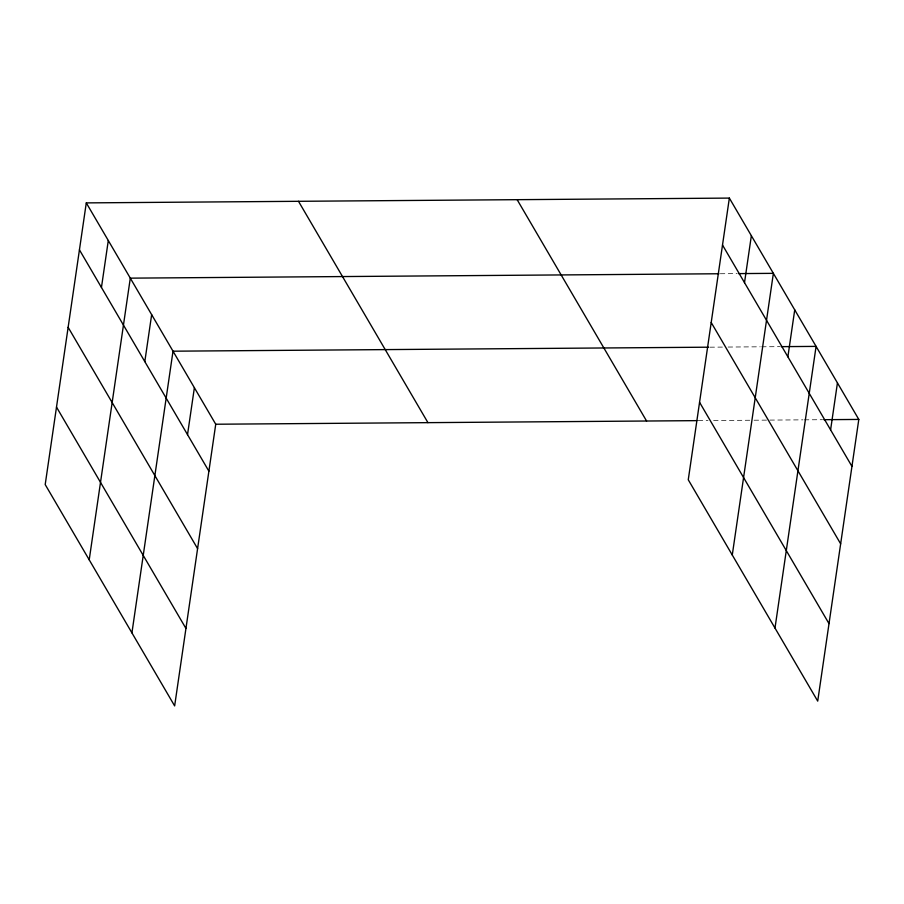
<?xml version="1.0" encoding="UTF-8"?>
<svg xmlns="http://www.w3.org/2000/svg" width="904" height="904" viewBox="0 0 904 904"><rect width="100%" height="100%" fill="white"/><g stroke="black" fill="none" stroke-linecap="round" stroke-linejoin="round"><path stroke-width="0.68" stroke-dasharray="4.52 3.39" d="M720.318 273.742L737.065 273.618M709.979 347.181L722.545 347.091M728.127 347.046L760.241 346.808M761.631 346.797L779.779 346.661M698.25 420.631L708.013 420.563M713.606 420.518L749.902 420.247M754.094 420.213L802.955 419.851M804.357 419.84L822.504 419.705"/><path stroke-width="1.36" d="M86.287 202.892L45.2 484.567L174.642 705.911L215.74 424.236L86.287 202.892L729.358 198.089L858.8 419.433L817.713 701.108L688.26 479.764L729.358 198.089M101.451 287.472L108.299 240.52M89.213 559.825L130.3 278.149L718.917 273.754M144.809 361.611L151.657 314.671M131.927 632.868L173.014 351.193L708.578 347.192M187.523 434.654L194.383 387.714M744.512 282.669L751.36 235.718M732.274 555.022L773.372 273.347L738.466 273.607M787.881 356.82L794.729 309.869M774.988 628.065L816.086 346.39L781.18 346.65M830.595 429.863L837.443 382.912M215.74 424.236L696.848 420.642M823.894 419.693L858.8 419.433M722.511 245.04L851.952 466.385M711.211 322.502L840.652 543.835M699.56 402.303L829.013 623.647M517.144 199.682L646.586 421.015M298.501 201.309L427.942 422.654M79.439 249.843L208.892 471.176M68.139 327.293L197.592 548.638M56.5 407.105L185.941 628.449"/></g></svg>
